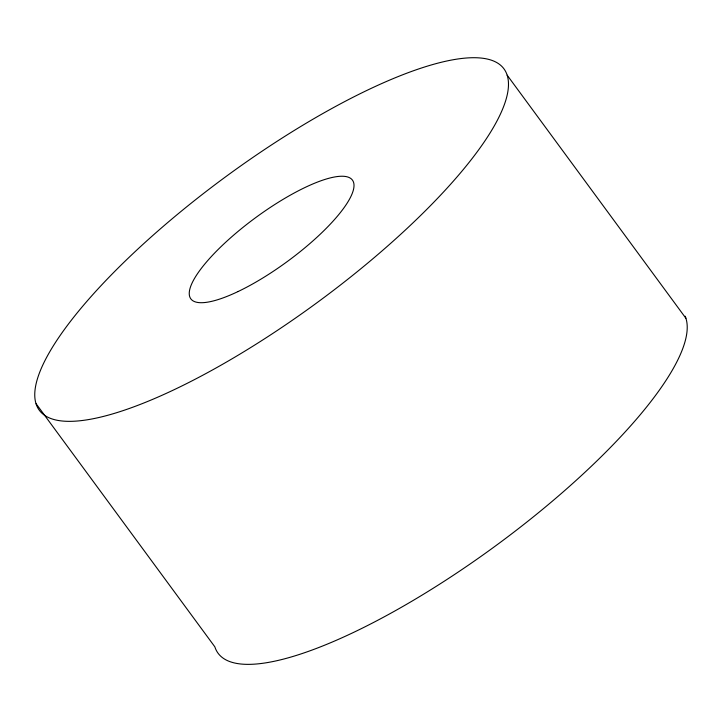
<?xml version="1.0" encoding="UTF-8"?>
<svg xmlns="http://www.w3.org/2000/svg" width="722" height="722" viewBox="0 0 722 722"><rect width="100%" height="100%" fill="white"/><g stroke="black" fill="none" stroke-linecap="round" stroke-linejoin="round"><path stroke-width="1.08" d="M507.151 75.16A288.295 77.786 -36.3 0 1 175.067 389.257A288.295 77.786 -36.3 0 1 132.658 253.927A288.295 77.786 -36.3 0 1 507.151 75.16L685.9 318.267M36.1 403.733L214.849 646.84A288.295 77.786 -36.3 0 0 478.081 558.431A288.295 77.786 -36.3 0 0 685.142 316.191M238.043 291.553A100.277 27.057 -36.3 0 0 353.545 182.305A100.277 27.057 -36.3 0 0 223.288 244.487A100.277 27.057 -36.3 0 0 238.043 291.553"/></g></svg>
